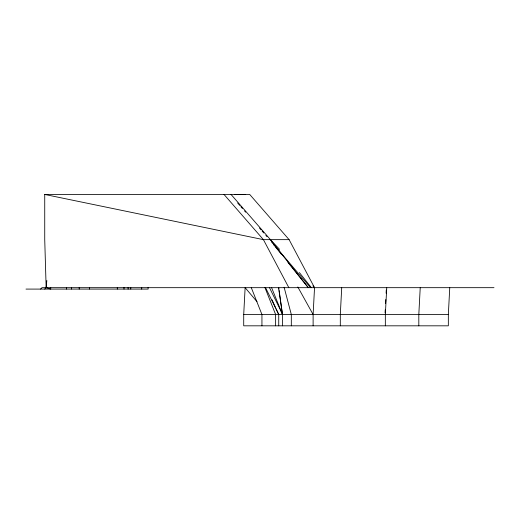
<?xml version="1.0" encoding="UTF-8"?>
<svg xmlns="http://www.w3.org/2000/svg" width="520" height="520" viewBox="0 0 520 520"><rect width="100%" height="100%" fill="white"/><g stroke="black" fill="none" stroke-linecap="round" stroke-linejoin="round"><path stroke-width="0.78" d="M449.755 287.677L448.338 314.516L448.338 325.819L243.711 325.819L243.711 314.516L245.128 287.677L257.003 301.704M313.118 325.819L313.118 314.516L314.535 287.677L289.107 239.649L249.704 194.447L44.733 194.447L44.733 239.649L46.15 287.677L44.733 289.088M341.718 287.677L340.308 314.516L340.308 325.819M385.079 312.936L385.242 309.777M385.574 303.466L385.781 299.52M386.113 293.202L386.282 290.043M386.75 287.677L385.34 314.516L385.34 325.819M420.225 287.677L418.815 314.516L418.815 325.819M46.833 280.475L46.15 287.677L50.707 289.088L50.707 287.469M40.56 289.088L41.97 287.677L494 287.677M234.631 194.447L245.694 194.447M231.036 194.447L270.439 239.649L289.107 239.649M26 289.088L148.122 289.088L148.122 287.469M243.711 314.516L448.338 314.516M44.733 194.447L263.419 239.649L270.257 239.649L308.321 287.677L287.944 262.399M270.439 239.649L279.604 249.386M312.923 285.877L314.535 287.677M237.653 202.995L239.785 205.439M240.851 206.661L242.444 208.494M244.576 210.938L245.642 212.16M259.486 228.04L261.079 229.873M262.145 231.094L263.744 232.928M265.876 235.372L266.936 236.594M224.016 194.447L263.419 239.649L288.847 287.677M271.7 242.112L272.753 243.341M273.8 244.576L310.564 287.677M273.676 244.706L274.697 245.967M275.717 247.234L281.32 254.183M299.37 272.565L311.402 287.677M297.824 286.969L313.118 314.516M269.471 287.619L282.666 314.516M265.538 287.619L278.733 314.516L278.733 325.819M272.025 299.839L275.379 307.177M276.048 308.646L278.733 314.516M271.557 287.567L282.483 314.516L282.483 325.819M264.94 287.567L275.62 314.516L275.62 325.819M251.258 287.567L261.937 314.516L261.937 325.819M284.108 287.222L291.317 314.516L291.317 325.819M278.525 287.437L282.483 314.516L279.149 290.622M278.7 287.437L278.928 289.029M141.7 287.469L141.7 289.088M130.761 287.469L130.761 289.088M128.115 287.469L128.115 289.088M123.994 287.469L123.994 289.088M117.319 287.469L117.319 289.088M89.479 287.469L89.479 289.088M79.216 287.469L79.216 289.088M71.5 287.469L71.5 289.088M66.502 287.469L66.502 289.088"/></g></svg>
